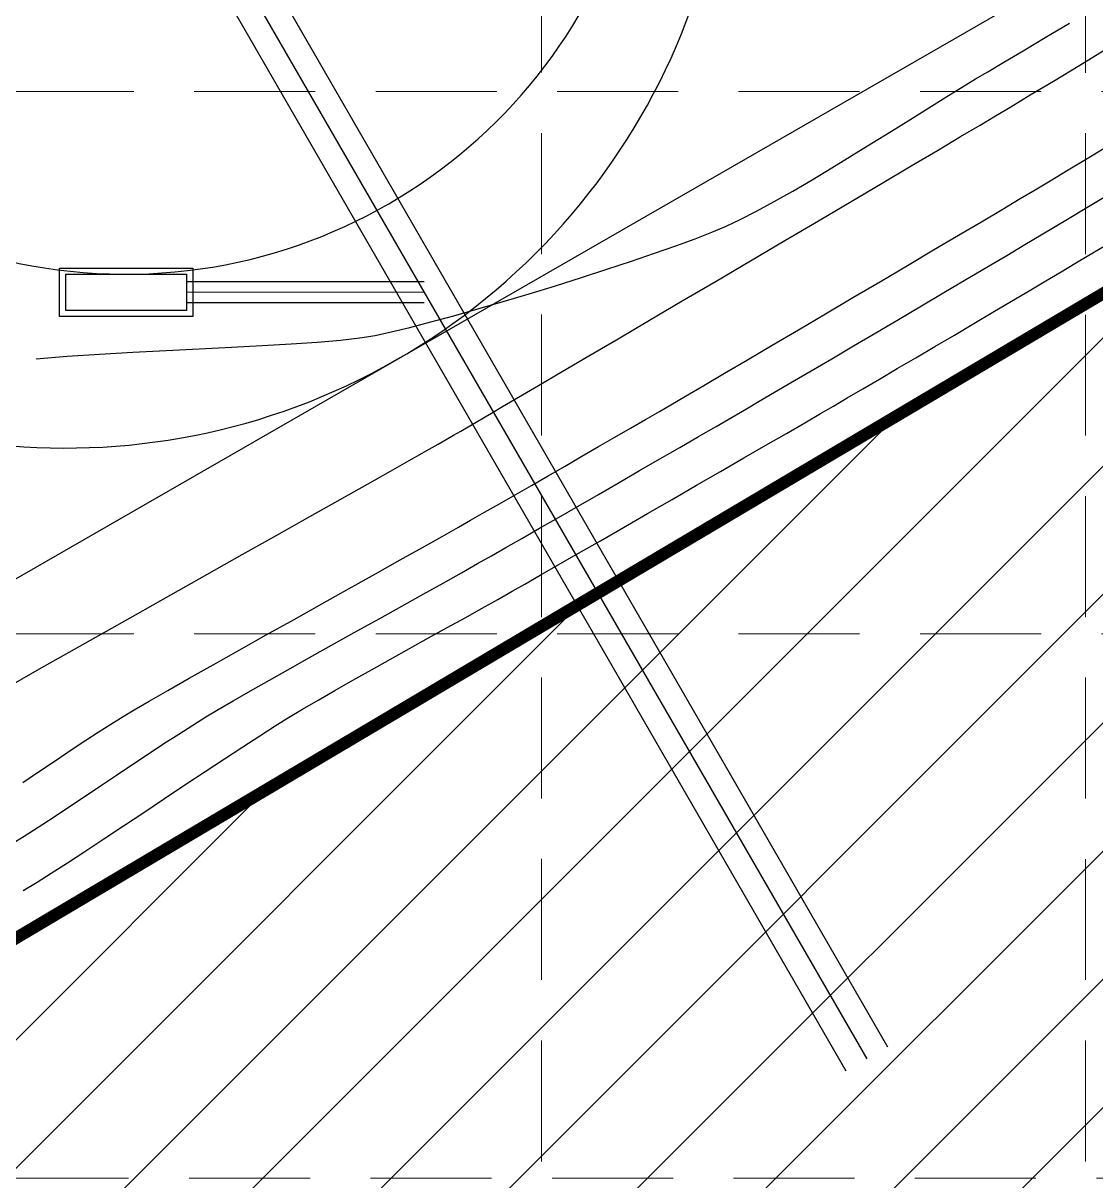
# Model space of a CAD drawing. Extents: x 2138193 to 2139991, y 332071 to 334944.
# Drawn here: x 2138600.5 to 2138689.2, y 332655.2 to 332750.9 of the extents above; entities that cross this region are included whole.
import ezdxf

# ---------------------------------------------------------------- set-up
doc = ezdxf.new("R2010")
doc.units = 0
doc.header["$LTSCALE"] = 100
doc.header["$MEASUREMENT"] = 0
for name, pattern in [('DASHED', [0.75, 0.5, -0.25]), ('DASHED2', [0.375, 0.25, -0.125]), ('HIDDEN', [0.375, 0.25, -0.125])]:
    doc.linetypes.add(name, pattern=pattern)
for name, color, linetype in [('C-ROAD-BACK-F', 7, 'DASHED2'), ('CONTOURS', 35, 'Continuous'), ('GRID', 254, 'DASHED'), ('STORM', 5, 'Continuous'), ('V-PROP-RWAY-N', 4, 'Continuous'), ('V-PROP-SUBD-N', 7, 'Continuous')]:
    doc.layers.add(name, color=color, linetype=linetype)

msp = doc.modelspace()

# ---------------------------------------------------------------- hatches: boundary and pattern name
at = {"layer": 'CONTOURS', "ltscale": 10}
h = msp.add_hatch(dxfattribs=at)
h.set_pattern_fill('ANSI31', color=5, scale=60, style=0)
h.set_pattern_definition([(45, (0, 0), (-5.303300858899106, 5.303300858899107), [])])
h.paths.add_polyline_path([(2138483.546160111, 332606.2740493599), (2138656.140052903, 332606.2740493599), (2138921.264482902, 332760.8706732228), (2139372.471049562, 332785.9219287917), (2139377.748317752, 332780.6479753673), (2139409.411939294, 332807.0177192923), (2139404.134671104, 332828.1135155923), (2139401.496037009, 332952.0512992817), (2139392.260811476, 332977.1025548506), (2139347.404019459, 332973.1470955816), (2139339.488117175, 332969.1916305132), (2139182.489332715, 332936.2294564062), (2139043.960999322, 332917.7706368185), (2138914.667891463, 332903.2672764998), (2138844.744069344, 332879.534509287), (2138820.996350087, 332862.3941780554), (2138795.929319984, 332796.4698240421), (2138748.301847437, 332763.2789477164)])

# ---------------------------------------------------------------- linework, layer by layer
at = {"layer": 'C-ROAD-BACK-F', "linetype": 'Continuous'}
msp.add_arc((2138608.994248999, 332773.6728388785), 43.5, 180.6144057672341, 83.48633737535272, dxfattribs=at)
at = {"layer": 'CONTOURS', "color": 5, "ltscale": 10, "const_width": 1}
msp.add_lwpolyline([(2138656.140052903, 332606.2740493598), (2138921.264482902, 332760.8706732228), (2139372.471049562, 332785.9219287917), (2139377.748317752, 332780.6479753673), (2139409.411939294, 332807.0177192923), (2139404.134671104, 332828.1135155923), (2139401.496037009, 332952.0512992817), (2139392.260811476, 332977.1025548506), (2139347.404019459, 332973.1470955816), (2139339.488117175, 332969.1916305132), (2139182.489332715, 332936.2294564062), (2139043.960999322, 332917.7706368185), (2138914.667891463, 332903.2672764998), (2138844.744069344, 332879.534509287), (2138820.996350087, 332862.3941780554), (2138795.929319984, 332796.4698240421), (2138748.301847437, 332763.2789477164), (2138483.546160112, 332606.27404936)], dxfattribs=at)
at = {"layer": 'CONTOURS', "extrusion": (0.510577540795547, -0.8598317130899346, 0), "elevation": 805855.7591790307}
msp.add_lwpolyline([(2008803.724300333, 549), (2008806.069826877, 549)], dxfattribs=at)
at = {"layer": 'CONTOURS', "extrusion": (0.5103785814734766, -0.8599498261951809, 0), "elevation": 805390.9457578569}
msp.add_lwpolyline([(2008988.004889415, 549), (2008990.127366525, 549)], dxfattribs=at)
at = {"layer": 'CONTOURS'}
for points, elevation in [([(2138681.580451971, 332747.6983952483), (2138683.174060332, 332748.644309048)], 549), ([(2138680.258540248, 332746.9128812454), (2138681.580451971, 332747.6983952483)], 549), ([(2138685.679966963, 332746.1429292159), (2138687.850792222, 332747.4555685869)], 548), ([(2138678.090793459, 332745.6094927732), (2138679.248406341, 332746.3108137785)], 549), ([(2138679.248406341, 332746.3108137785), (2138680.258540248, 332746.9128812454)], 549), ([(2138676.795076859, 332744.8100915582), (2138678.090793459, 332745.6094927732)], 549), ([(2138675.38352755, 332743.9306138749), (2138676.795076859, 332744.8100915582)], 549), ([(2138682.157497905, 332744.0187398952), (2138683.768098447, 332744.9887132316)], 548), ([(2138673.878416542, 332742.9890634649), (2138675.38352755, 332743.9306138749)], 549), ([(2138680.890476573, 332743.2588284675), (2138682.157497905, 332744.0187398952)], 548), ([(2138672.302014843, 332742.0034440696), (2138673.878416542, 332742.9890634649)], 549), ([(2138679.622168944, 332742.5029000667), (2138680.890476573, 332743.2588284675)], 548), ([(2138670.676593464, 332740.9917594308), (2138672.302014843, 332742.0034440696)], 549), ([(2138676.091120965, 332740.4086916473), (2138678.008089836, 332741.5444572968)], 548), ([(2138673.914144047, 332739.120794608), (2138676.091120965, 332740.4086916473)], 548), ([(2138671.520040796, 332737.7059576684), (2138673.914144047, 332739.120794608)], 548), ([(2138668.951692929, 332736.1893723183), (2138671.520040796, 332737.7059576684)], 548), ([(2138666.251982161, 332734.5962300473), (2138668.951692929, 332736.1893723183)], 548), ([(2138679.73059921, 332734.5137854831), (2138681.446972521, 332735.5314520678)], 546), ([(2138685.816687269, 332734.1028725345), (2138686.969419577, 332734.794466554)], 545), ([(2138657.446876433, 332733.6436278118), (2138658.581035053, 332734.1203825364)], 549), ([(2138684.662416486, 332733.4143419042), (2138685.816687269, 332734.1028725345)], 545), ([(2138656.068151856, 332733.1075886303), (2138657.446876433, 332733.6436278118)], 549), ([(2138673.616604337, 332730.8986926), (2138675.778304345, 332732.1755922781)], 546), ([(2138688.596416282, 332731.7335494795), (2138689.86926118, 332732.5016668857)], 544), ([(2138648.769340038, 332730.5752013433), (2138650.795455414, 332731.2460713484)], 549), ([(2138650.795455414, 332731.2460713484), (2138652.709354044, 332731.8985796982)], 549), ([(2138686.322446738, 332730.372915676), (2138687.4587575, 332731.0508872236)], 544), ([(2138671.380683641, 332729.5790088333), (2138673.616604337, 332730.8986926)], 546), ([(2138685.053385755, 332729.6180200974), (2138686.322446738, 332730.372915676)], 544), ([(2138642.348566458, 332728.5547283996), (2138644.512808258, 332729.2192991685)], 549), ([(2138644.512808258, 332729.2192991685), (2138646.664095218, 332729.8962003832)], 549), ([(2138669.10765303, 332728.2383544489), (2138671.380683641, 332729.5790088333)], 546), ([(2138640.204457123, 332727.9127187768), (2138642.348566458, 332728.5547283996)], 549), ([(2138666.834623277, 332726.8985429183), (2138669.10765303, 332728.2383544489)], 546), ([(2138652.283844854, 332726.3638670166), (2138654.997144392, 332727.9619215473)], 548), ([(2138630.943952993, 332725.399162369), (2138632.491090471, 332725.7749057552)], 549), ([(2138669.141593066, 332724.2410124427), (2138670.990484985, 332725.3297190818)], 545), ([(2138677.488402728, 332725.1431425698), (2138679.090539727, 332726.0883179473)], 544), ([(2138609.580334544, 332723.7223711528), (2138612.340371411, 332723.8686455538)], 549), ([(2138612.340371411, 332723.8686455538), (2138615.074184084, 332724.0058213135)], 549), ([(2138674.304733178, 332723.2681841725), (2138675.885785542, 332724.1987793035)], 544), ([(2138665.654743702, 332722.1903868273), (2138667.353794412, 332723.1891479483)], 545), ([(2138671.295502935, 332721.5001224109), (2138672.76729064, 332722.3643132003)], 544), ([(2138654.040743914, 332719.3757936846), (2138655.274666031, 332720.0989280467)], 546), ([(2138651.957242279, 332718.1600752743), (2138653.103708833, 332718.8280099457)], 546), ([(2138659.1203405, 332718.3649649091), (2138660.299113855, 332719.051600661)], 545), ([(2138666.426786139, 332718.6535344508), (2138667.494518877, 332719.2751913762)], 544), ([(2138636.69213783, 332717.2062493496), (2138637.307094222, 332717.5624842462)], 548), ([(2138637.307094222, 332717.5624842462), (2138637.969907641, 332717.9477906067)], 548), ([(2138650.72809339, 332717.4456283301), (2138651.957242279, 332718.1600752743)], 546), ([(2138649.432697786, 332716.6941463192), (2138650.72809339, 332717.4456283301)], 546), ([(2138654.784607254, 332715.8499200986), (2138656.338186274, 332716.7497616766)], 545), ([(2138653.155894861, 332714.9077358147), (2138654.784607254, 332715.8499200986)], 545), ([(2138645.313386866, 332714.3122619467), (2138646.708908904, 332715.1179859214)], 546), ([(2138628.966868908, 332712.8204639147), (2138630.884872243, 332713.9023277729)], 548), ([(2138643.917360588, 332713.5074117295), (2138645.313386866, 332714.3122619467)], 546), ([(2138642.537265689, 332712.7129124758), (2138643.917360588, 332713.5074117295)], 546), ([(2138654.149931894, 332711.5524812793), (2138656.175146902, 332712.7212434817)], 544), ([(2138624.21019593, 332710.1383529214), (2138626.721613436, 332711.5543520176)], 548), ([(2138638.656925461, 332710.4862925571), (2138639.890612507, 332711.1928756835)], 546), ([(2138621.493706492, 332708.6068274655), (2138624.21019593, 332710.1383529214)], 548), ([(2138637.504912272, 332709.8279692184), (2138638.656925461, 332710.4862925571)], 546), ([(2138636.495120427, 332709.2552390932), (2138637.504912272, 332709.8279692184)], 546), ([(2138618.633235226, 332706.9941364896), (2138621.493706492, 332708.6068274655)], 548), ([(2138633.53665122, 332707.5919183628), (2138635.156341654, 332708.5011259659)], 546), ([(2138640.409505323, 332707.5694782939), (2138641.742851393, 332708.333337976)], 545), ([(2138631.684124391, 332706.5539048102), (2138633.53665122, 332707.5919183628)], 546), ([(2138639.225134206, 332706.8925424683), (2138640.409505323, 332707.5694782939)], 545), ([(2138644.751526269, 332706.1392549183), (2138646.418375758, 332707.0976991912)], 544), ([(2138636.741204451, 332705.4898883943), (2138638.084653472, 332706.2456326337)], 545), ([(2138627.472862619, 332704.1966139615), (2138629.646836435, 332705.4133738343)], 546), ([(2138635.227343577, 332704.6424661551), (2138636.741204451, 332705.4898883943)], 545), ([(2138633.575627288, 332703.7205223214), (2138635.227343577, 332704.6424661551)], 545), ([(2138640.945356139, 332703.9571157182), (2138641.980273745, 332704.5489262681)], 544), ([(2138631.818612019, 332702.7412132978), (2138633.575627288, 332703.7205223214)], 545), ([(2138639.766697545, 332703.2892927519), (2138640.945356139, 332703.9571157182)], 544), ([(2138629.988854207, 332701.7216954896), (2138631.818612019, 332702.7412132978)], 545), ([(2138637.057309864, 332701.7755678223), (2138638.463018093, 332702.5584311089)], 544), ([(2138606.973333927, 332700.418934178), (2138609.798831481, 332702.0126788379)], 548), ([(2138604.309305056, 332698.9158281961), (2138606.973333927, 332700.418934178)], 548), ([(2138618.371614096, 332699.0930560256), (2138620.611578682, 332700.3518462237)], 546), ([(2138634.03177538, 332700.0979844495), (2138635.572564933, 332700.9517399248)], 544), ([(2138632.457933281, 332699.2253384292), (2138634.03177538, 332700.0979844495)], 544), ([(2138616.235339985, 332697.8894795619), (2138618.371614096, 332699.0930560256)], 546), ([(2138622.593526241, 332697.5846645111), (2138624.388689868, 332698.5934534075)], 545), ([(2138599.710013777, 332696.3189756247), (2138601.867834972, 332697.5377217318)], 548), ([(2138620.888402251, 332696.6214488551), (2138622.593526241, 332697.5846645111)], 545), ([(2138629.30305976, 332697.4675228857), (2138630.874030715, 332698.344838897)], 544), ([(2138626.29188099, 332695.7665895578), (2138627.768012492, 332696.6044274283)], 544), ([(2138622.446901858, 332693.5149917967), (2138623.608333595, 332694.2108347091)], 544), ([(2138613.379122609, 332692.1596821715), (2138614.538644143, 332692.8981124186)], 545), ([(2138614.538644143, 332692.8981124186), (2138615.61943138, 332693.5674467376)], 545), ([(2138612.155224649, 332691.3646444061), (2138613.379122609, 332692.1596821715)], 545), ([(2138604.651812311, 332690.9517680597), (2138605.689199442, 332691.6417719465)], 546), ([(2138600.502105608, 332688.1635190961), (2138601.538392882, 332688.8554486146)], 546), ([(2138612.193019417, 332686.8162503366), (2138613.886926228, 332687.9455096786)], 544), ([(2138605.57261393, 332686.9774371472), (2138606.90302596, 332687.8681863572)], 545), ([(2138602.991460138, 332685.2633959584), (2138604.263972699, 332686.1050108777)], 545), ([(2138610.493469056, 332685.6830167569), (2138612.193019417, 332686.8162503366)], 544), ([(2138601.769434117, 332684.4650807994), (2138602.991460138, 332685.2633959584)], 545), ([(2138600.612252508, 332683.7225538101), (2138601.769434117, 332684.4650807994)], 545), ([(2138607.183505595, 332683.4848136657), (2138608.814792123, 332684.5658556347)], 544), ([(2138604.16917166, 332681.5112739681), (2138605.626126448, 332682.459937545)], 544), ([(2138602.839158208, 332680.6588696302), (2138604.16917166, 332681.5112739681)], 544)]:
    msp.add_lwpolyline(points, dxfattribs=dict(at, elevation=elevation))
at = {"layer": 'CONTOURS', "extrusion": (0.5178539210405112, -0.8554690622477052, 0), "elevation": 822872.7356338869}
msp.add_lwpolyline([(2001895.864740228, 548), (2001898.655572619, 548)], dxfattribs=at)
at = {"layer": 'CONTOURS', "extrusion": (-0.5168298110464402, 0.8560881650938184, 0), "elevation": -820476.4809227353}
msp.add_lwpolyline([(-2002874.392390641, 548), (-2002876.625651881, 548)], dxfattribs=at)
at = {"layer": 'CONTOURS', "extrusion": (-0.5105715621671536, 0.8598352632372045, 0), "elevation": -805845.2580945701}
msp.add_lwpolyline([(-2008799.138217018, 548), (-2008801.015412774, 548)], dxfattribs=at)
at = {"layer": 'CONTOURS', "extrusion": (0.5252274644810169, -0.8509618737375031, 0), "elevation": 840138.6790102054}
msp.add_lwpolyline([(1994689.97215973, 549), (1994691.913692133, 549)], dxfattribs=at)
at = {"layer": 'CONTOURS', "extrusion": (0.5181367455232289, -0.8552977919640602, 0), "elevation": 823541.5158107977}
msp.add_lwpolyline([(2001620.379707123, 546), (2001622.599006715, 546)], dxfattribs=at)
at = {"layer": 'CONTOURS', "extrusion": (0.5204769872423793, -0.8538756968968587, 0), "elevation": 829009.4350522072}
msp.add_lwpolyline([(1999339.061678946, 549), (1999341.001829857, 549)], dxfattribs=at)
at = {"layer": 'CONTOURS', "extrusion": (0.5173935904069862, -0.8557475519133945, 0), "elevation": 821802.4853780544}
msp.add_lwpolyline([(2002332.997115439, 546), (2002334.998882376, 546)], dxfattribs=at)
at = {"layer": 'CONTOURS', "extrusion": (0.5139357665001006, -0.8578286704884339, 0), "elevation": 813704.6313747764}
msp.add_lwpolyline([(2005614.727835394, 549), (2005616.638303558, 549)], dxfattribs=at)
at = {"layer": 'CONTOURS', "extrusion": (0.5162684267049287, -0.8564268279237975, 0), "elevation": 819170.0910291444}
msp.add_lwpolyline([(2003409.628915526, 546), (2003411.370206865, 546)], dxfattribs=at)
at = {"layer": 'CONTOURS', "extrusion": (-0.5051917126509591, 0.8630071456649655, 0), "elevation": -793280.9477042354}
msp.add_lwpolyline([(-2013778.423825397, 549), (-2013780.276405664, 549)], dxfattribs=at)
at = {"layer": 'CONTOURS', "extrusion": (0.5144517163395942, -0.8575193476273557, 0), "elevation": 814921.1963749806}
msp.add_lwpolyline([(2005140.258605123, 546), (2005141.696481052, 546)], dxfattribs=at)
at = {"layer": 'CONTOURS', "extrusion": (0.4935682329001514, -0.8697070768205937, 0), "elevation": 766192.9132031779}
msp.add_lwpolyline([(2024237.997329226, 549), (2024239.763963858, 549)], dxfattribs=at)
at = {"layer": 'CONTOURS', "extrusion": (0.5121477762406191, -0.8588973485183131, 0), "elevation": 809535.2840501885}
msp.add_lwpolyline([(2007319.324179602, 546), (2007320.760829726, 546)], dxfattribs=at)
at = {"layer": 'CONTOURS', "extrusion": (-0.4779567566271612, 0.8783833666426321, 0), "elevation": -729918.3173992767}
msp.add_lwpolyline([(-2037597.498097524, 549), (-2037599.150961548, 549)], dxfattribs=at)
at = {"layer": 'CONTOURS', "extrusion": (0.5108529950793683, -0.8596680856112078, 0), "elevation": 806509.7053683624}
msp.add_lwpolyline([(2008535.128062689, 546), (2008536.865604838, 546)], dxfattribs=at)
at = {"layer": 'CONTOURS', "extrusion": (0.5177104544844207, -0.8555558925736731, 0), "elevation": 822547.3912007608}
msp.add_lwpolyline([(2002028.083202246, 545), (2002029.832259592, 545)], dxfattribs=at)
at = {"layer": 'CONTOURS', "extrusion": (0.4564779246504638, -0.8897347381702063, 0), "elevation": 680205.3711318271}
msp.add_lwpolyline([(2054725.956262997, 549), (2054727.467916778, 549)], dxfattribs=at)
at = {"layer": 'CONTOURS', "extrusion": (0.5164325269711648, -0.8563278840994127, 0), "elevation": 819557.4335058574}
msp.add_lwpolyline([(2003252.357991645, 545), (2003253.920472123, 545)], dxfattribs=at)
at = {"layer": 'CONTOURS', "extrusion": (0.4257483739109364, -0.9048416005645372, 0), "elevation": 609458.739176977}
msp.add_lwpolyline([(2076808.26422239, 549), (2076809.607907832, 549)], dxfattribs=at)
at = {"layer": 'CONTOURS', "extrusion": (0.5080284243896803, -0.8613403044164013, 0), "elevation": 799905.5278832228}
msp.add_lwpolyline([(2011154.836151323, 548), (2011158.073190086, 548)], dxfattribs=at)
at = {"layer": 'CONTOURS', "extrusion": (-0.5094084231649004, 0.8605248737884627, 0), "elevation": -803135.1437389592}
msp.add_lwpolyline([(-2009882.659054524, 546), (-2009884.86924783, 546)], dxfattribs=at)
at = {"layer": 'CONTOURS', "extrusion": (-0.3453044735193637, 0.9384907141615816, 0), "elevation": -426220.5758861129}
msp.add_lwpolyline([(-2122001.396858015, 549), (-2122003.091284189, 549)], dxfattribs=at)
at = {"layer": 'CONTOURS', "extrusion": (0.5078657740677414, -0.861436216751173, 0), "elevation": 799525.7603880633}
msp.add_lwpolyline([(2011302.55162312, 548), (2011305.841235709, 548)], dxfattribs=at)
at = {"layer": 'CONTOURS', "extrusion": (0.5089535569448663, -0.8607939805047249, 0), "elevation": 802072.7906497528}
msp.add_lwpolyline([(2010304.460493332, 546), (2010306.842443711, 546)], dxfattribs=at)
at = {"layer": 'CONTOURS', "extrusion": (-0.5111000938484476, 0.8595212004762351, 0), "elevation": -807090.5079395913}
msp.add_lwpolyline([(-2008303.326361611, 545), (-2008304.887776991, 545)], dxfattribs=at)
at = {"layer": 'CONTOURS', "extrusion": (0.3326807811797879, -0.9430394996147331, 0), "elevation": 397709.3308777146}
msp.add_lwpolyline([(2127527.488821859, 549), (2127529.364241268, 549)], dxfattribs=at)
at = {"layer": 'CONTOURS', "extrusion": (-0.5102626665685325, 0.8600186109069796, 0), "elevation": -805134.0115100357}
msp.add_lwpolyline([(-2009086.743660989, 545), (-2009088.490383401, 545)], dxfattribs=at)
at = {"layer": 'CONTOURS', "extrusion": (0.5077260689668804, -0.8615185656104217, 0), "elevation": 799199.5785476116}
msp.add_lwpolyline([(2011428.891176386, 548), (2011432.183629143, 548)], dxfattribs=at)
at = {"layer": 'CONTOURS', "extrusion": (-0.5096312364771257, 0.8603929351213875, 0), "elevation": -803659.0339125472}
msp.add_lwpolyline([(-2009675.307279229, 545), (-2009677.20722889, 545)], dxfattribs=at)
at = {"layer": 'CONTOURS', "extrusion": (0.514532879021402, -0.8574706504632957, 0), "elevation": 815117.904847859}
msp.add_lwpolyline([(2005062.791951306, 544), (2005064.118712498, 544)], dxfattribs=at)
at = {"layer": 'CONTOURS', "extrusion": (0.3069576270564389, -0.9517231820187425, 0), "elevation": 339807.1495582426}
msp.add_lwpolyline([(2137533.587754874, 549), (2137535.799789697, 549)], dxfattribs=at)
at = {"layer": 'CONTOURS', "extrusion": (0.509129015724315, -0.8606902145067006, 0), "elevation": 802486.0303459648}
msp.add_lwpolyline([(2010141.967421801, 545), (2010143.988518406, 545)], dxfattribs=at)
at = {"layer": 'CONTOURS', "extrusion": (0.507602832011177, -0.8615911820197749, 0), "elevation": 798911.8552423321}
msp.add_lwpolyline([(2011539.942682819, 548), (2011543.188242052, 548)], dxfattribs=at)
at = {"layer": 'CONTOURS', "extrusion": (0.5087109163650376, -0.860937398171925, 0), "elevation": 801509.6049052409}
msp.add_lwpolyline([(2010529.389549371, 545), (2010531.499712317, 545)], dxfattribs=at)
at = {"layer": 'CONTOURS', "extrusion": (0.5103670489139013, -0.8599566706427223, 0), "elevation": 805381.3247159692}
msp.add_lwpolyline([(2008989.106837995, 544), (2008990.711298133, 544)], dxfattribs=at)
at = {"layer": 'CONTOURS', "extrusion": (0.508348041019182, -0.8611517109034622, 0), "elevation": 800662.2238977227}
msp.add_lwpolyline([(2010864.829005211, 545), (2010866.996153718, 545)], dxfattribs=at)
at = {"layer": 'CONTOURS', "extrusion": (-0.509670974556843, 0.8603693960702449, 0), "elevation": -803755.3162170225}
msp.add_lwpolyline([(-2009638.485247106, 544), (-2009640.191986577, 544)], dxfattribs=at)
at = {"layer": 'CONTOURS', "extrusion": (0.2718159779926624, -0.9623492474709442, 0), "elevation": 261116.1402745228}
msp.add_lwpolyline([(2148555.29360103, 549), (2148557.376610401, 549)], dxfattribs=at)
at = {"layer": 'CONTOURS', "extrusion": (0.2797355002817529, -0.9600771062170568, 0), "elevation": 278809.1359157989}
msp.add_lwpolyline([(2146333.130021693, 549), (2146335.307856739, 549)], dxfattribs=at)
at = {"layer": 'CONTOURS', "extrusion": (0.508020176215358, -0.8613451692313115, 0), "elevation": 799896.6588008287}
msp.add_lwpolyline([(2011167.291741334, 545), (2011169.48379451, 545)], dxfattribs=at)
at = {"layer": 'CONTOURS', "extrusion": (-0.509087298273024, 0.8607148905050227, 0), "elevation": -802392.062487364}
msp.add_lwpolyline([(-2010181.399195891, 544), (-2010183.182645473, 544)], dxfattribs=at)
at = {"layer": 'CONTOURS', "extrusion": (0.2510866573661548, -0.9679646122109481, 0), "elevation": 214915.3078433227}
msp.add_lwpolyline([(2153663.572540772, 549), (2153665.362592219, 549)], dxfattribs=at)
at = {"layer": 'CONTOURS', "extrusion": (-0.2625455589352266, 0.964919597419075, 0), "elevation": -240434.863180892}
msp.add_lwpolyline([(-2150965.866800784, 549), (-2150967.820526393, 549)], dxfattribs=at)
at = {"layer": 'CONTOURS', "extrusion": (0.5073860068674211, -0.8617188868970747, 0), "elevation": 798405.6504651341}
msp.add_lwpolyline([(2011734.764065669, 548), (2011737.766636676, 548)], dxfattribs=at)
at = {"layer": 'CONTOURS', "extrusion": (0.5075666217931577, -0.8616125140928964, 0), "elevation": 798834.2408309068}
msp.add_lwpolyline([(2011580.581020948, 546), (2011583.176060002, 546)], dxfattribs=at)
at = {"layer": 'CONTOURS', "extrusion": (-0.5077116980900741, 0.8615270347600786, 0), "elevation": -799176.4135326624}
msp.add_lwpolyline([(-2011451.418909184, 545), (-2011453.603786071, 545)], dxfattribs=at)
at = {"layer": 'CONTOURS', "extrusion": (-0.5085775930141968, 0.8610161623824992, 0), "elevation": -801201.7244084264}
msp.add_lwpolyline([(-2010654.29623398, 544), (-2010656.130824175, 544)], dxfattribs=at)
at = {"layer": 'CONTOURS', "extrusion": (0.2145336976511316, -0.9767165876405157, 0), "elevation": 133829.987826168}
msp.add_lwpolyline([(2160215.7678348, 549), (2160217.127984934, 549)], dxfattribs=at)
at = {"layer": 'CONTOURS', "extrusion": (-0.5073457788724836, 0.8617425721526546, 0), "elevation": -798318.6582510392}
msp.add_lwpolyline([(-2011782.742983153, 546), (-2011785.251499953, 546)], dxfattribs=at)
at = {"layer": 'CONTOURS', "extrusion": (0.05226803861620349, -0.9986330918506632, 0), "elevation": -220487.9808766065}
msp.add_lwpolyline([(2153085.279921015, 549), (2153087.826869473, 549)], dxfattribs=at)
at = {"layer": 'CONTOURS', "extrusion": (0.05797329341778375, -0.9983181342890131, 0), "elevation": -208181.8132341944}
msp.add_lwpolyline([(2154312.52898995, 549), (2154314.912343982, 549)], dxfattribs=at)
at = {"layer": 'CONTOURS', "extrusion": (0.06803714679344665, -0.9976827885937529, 0), "elevation": -186447.6333504353}
msp.add_lwpolyline([(2156304.637319866, 549), (2156306.811616499, 549)], dxfattribs=at)
at = {"layer": 'CONTOURS', "extrusion": (0.08458482410740178, -0.9964162822489002, 0), "elevation": -150636.9620395078}
msp.add_lwpolyline([(2159104.048320321, 549), (2159105.96840672, 549)], dxfattribs=at)
at = {"layer": 'CONTOURS', "extrusion": (0.1120043324516691, -0.9937077183518582, 0), "elevation": -91095.66210218106}
msp.add_lwpolyline([(2162436.509469857, 549), (2162438.13085871, 549)], dxfattribs=at)
at = {"layer": 'CONTOURS', "extrusion": (0.1605786257387234, -0.9870230518867648, 0), "elevation": 15010.8537065016}
msp.add_lwpolyline([(2164303.990597566, 549), (2164305.270407723, 549)], dxfattribs=at)
at = {"layer": 'CONTOURS', "extrusion": (-0.5072834642073405, 0.8617792565047038, 0), "elevation": -798166.2611682136}
msp.add_lwpolyline([(-2011826.948542216, 548), (-2011829.755018491, 548)], dxfattribs=at)
at = {"layer": 'CONTOURS', "extrusion": (-0.5071158502289472, 0.861877899964126, 0), "elevation": -797781.8916453954}
msp.add_lwpolyline([(-2011993.281693445, 546), (-2011995.660641258, 546)], dxfattribs=at)
at = {"layer": 'CONTOURS', "extrusion": (0.5076778843504908, -0.8615469608450893, 0), "elevation": 799100.92674909}
msp.add_lwpolyline([(2011486.426939702, 544), (2011488.287102013, 544)], dxfattribs=at)
at = {"layer": 'CONTOURS', "extrusion": (0.07851924548146949, -0.9969125980190142, 0), "elevation": -163774.5473771186}
msp.add_lwpolyline([(2158124.0529016, 549), (2158126.623753767, 549)], dxfattribs=at)
at = {"layer": 'CONTOURS', "extrusion": (0.06663464475697348, -0.9977774421774187, 0), "elevation": -189478.7578659786}
msp.add_lwpolyline([(2156021.898506826, 549), (2156024.579052481, 549)], dxfattribs=at)
at = {"layer": 'CONTOURS', "extrusion": (0.0583206237276118, -0.9982979038583735, 0), "elevation": -207432.3499721205}
msp.add_lwpolyline([(2154371.371269565, 549), (2154374.116237069, 549)], dxfattribs=at)
at = {"layer": 'CONTOURS', "extrusion": (0.04982950025738908, -0.9987577388456617, 0), "elevation": -225744.5553242539}
msp.add_lwpolyline([(2152537.826687055, 549), (2152540.49162032, 549)], dxfattribs=at)
at = {"layer": 'CONTOURS', "extrusion": (0.507177917514098, -0.8618413775086823, 0), "elevation": 797919.8649073241}
msp.add_lwpolyline([(2011922.124954092, 548), (2011924.685601876, 548)], dxfattribs=at)
at = {"layer": 'CONTOURS', "extrusion": (0.5070982854708133, -0.8618882345597728, 0), "elevation": 797744.3462097248}
msp.add_lwpolyline([(2012015.588625793, 545), (2012017.6629071, 545)], dxfattribs=at)
at = {"layer": 'CONTOURS', "extrusion": (0.5068617753581652, -0.8620273433486718, 0), "elevation": 797188.7885174872}
msp.add_lwpolyline([(2012226.147428698, 546), (2012228.353760796, 546)], dxfattribs=at)
at = {"layer": 'CONTOURS', "extrusion": (-0.5068089149057048, 0.8620584224819696, 0), "elevation": -797072.3080246414}
msp.add_lwpolyline([(-2012287.532398151, 544), (-2012289.315853307, 544)], dxfattribs=at)
at = {"layer": 'CONTOURS', "extrusion": (-0.5070614370840475, 0.8619099135189596, 0), "elevation": -797647.951163224}
msp.add_lwpolyline([(-2012027.678453734, 548), (-2012029.943539266, 548)], dxfattribs=at)
at = {"layer": 'CONTOURS', "extrusion": (0.5065607812469415, -0.8622042535864042, 0), "elevation": 796486.2029823782}
msp.add_lwpolyline([(2012502.35998211, 546), (2012504.350651803, 546)], dxfattribs=at)
at = {"layer": 'CONTOURS', "extrusion": (0.5063832800502611, -0.862308514213758, 0), "elevation": 796075.3515415427}
msp.add_lwpolyline([(2012672.721893844, 545), (2012674.557255624, 545)], dxfattribs=at)
at = {"layer": 'CONTOURS', "extrusion": (0.5058088967791413, -0.8626455586966574, 0), "elevation": 794738.2441880692}
msp.add_lwpolyline([(2013207.185020471, 544), (2013208.78948925, 544)], dxfattribs=at)
at = {"layer": 'CONTOURS', "extrusion": (-0.5069199198192881, 0.8619931524614374, 0), "elevation": -797317.6008971237}
msp.add_lwpolyline([(-2012156.691294227, 548), (-2012158.611083745, 548)], dxfattribs=at)
at = {"layer": 'CONTOURS', "extrusion": (-0.5061728726209874, 0.8624320396544979, 0), "elevation": -795580.8103711705}
msp.add_lwpolyline([(-2012858.718901224, 546), (-2012860.450861907, 546)], dxfattribs=at)
at = {"layer": 'CONTOURS', "extrusion": (-0.5059242449217376, 0.862577914394039, 0), "elevation": -795003.9944366455}
msp.add_lwpolyline([(-2013094.479852936, 545), (-2013096.147633626, 545)], dxfattribs=at)
at = {"layer": 'CONTOURS', "extrusion": (0.5051819567666112, -0.8630128565423912, 0), "elevation": 793275.2188548667}
msp.add_lwpolyline([(2013782.641337879, 544), (2013784.117959011, 544)], dxfattribs=at)
at = {"layer": 'CONTOURS', "extrusion": (0.506722502919613, -0.8621092187390661, 0), "elevation": 796856.7793583417}
msp.add_lwpolyline([(2012337.706138229, 548), (2012339.230897993, 548)], dxfattribs=at)
at = {"layer": 'CONTOURS', "extrusion": (0.5044863817848937, -0.8634196491820108, 0), "elevation": 791648.8293577331}
msp.add_lwpolyline([(2014413.555673297, 545), (2014414.792050251, 545)], dxfattribs=at)
at = {"layer": 'CONTOURS', "extrusion": (0.5053293725780327, -0.8629265468218555, 0), "elevation": 793615.7660566189}
msp.add_lwpolyline([(2013640.692705799, 545), (2013642.160824744, 545)], dxfattribs=at)
at = {"layer": 'CONTOURS', "extrusion": (0.504392371293649, -0.8634745715889784, 0), "elevation": 791432.9353637542}
msp.add_lwpolyline([(2014506.062789843, 544), (2014507.385994032, 544)], dxfattribs=at)
at = {"layer": 'CONTOURS', "extrusion": (0.5054772502360643, -0.8628399327185706, 0), "elevation": 793950.5105161688}
msp.add_lwpolyline([(2013484.455391116, 548), (2013485.04089063, 548)], dxfattribs=at)
at = {"layer": 'CONTOURS', "extrusion": (0.5063805452704242, -0.8623101201839324, 0), "elevation": 796058.6112276271}
msp.add_lwpolyline([(2012652.506154395, 548), (2012653.586150722, 548)], dxfattribs=at)
at = {"layer": 'CONTOURS', "extrusion": (-0.50468190357749, 0.8633053782998236, 0), "elevation": -792101.5657890808}
msp.add_lwpolyline([(-2014227.898225577, 546), (-2014228.983629541, 546)], dxfattribs=at)
at = {"layer": 'CONTOURS', "extrusion": (0.5021402894135749, -0.8647861757380557, 0), "elevation": 786180.0865187149}
msp.add_lwpolyline([(2016559.088005827, 544), (2016560.601378842, 544)], dxfattribs=at)
at = {"layer": 'CONTOURS', "extrusion": (-0.503546858652721, 0.8639679167312734, 0), "elevation": -789446.7993306702}
msp.add_lwpolyline([(-2015253.668930844, 548), (-2015254.528906239, 548)], dxfattribs=at)
at = {"layer": 'CONTOURS', "extrusion": (-0.5017537051029103, 0.8650105313899376, 0), "elevation": -785275.2491131045}
msp.add_lwpolyline([(-2016902.117497685, 545), (-2016903.797875752, 545)], dxfattribs=at)
at = {"layer": 'CONTOURS', "extrusion": (0.5024355915245818, -0.8646146403857292, 0), "elevation": 786865.2907238585}
msp.add_lwpolyline([(2016283.998103773, 545), (2016285.534753097, 545)], dxfattribs=at)
at = {"layer": 'CONTOURS', "extrusion": (0.5014830218152634, -0.8651674859996948, 0), "elevation": 784647.5424859228}
msp.add_lwpolyline([(2017154.147150023, 544), (2017155.898270698, 544)], dxfattribs=at)
at = {"layer": 'CONTOURS', "extrusion": (-0.4982116614098555, 0.8670554425382679, 0), "elevation": -777009.4762475323}
msp.add_lwpolyline([(-2020078.772925193, 548), (-2020079.483611532, 548)], dxfattribs=at)
at = {"layer": 'CONTOURS', "extrusion": (-0.4997270551732937, 0.8661829312147798, 0), "elevation": -780540.6512729377}
msp.add_lwpolyline([(-2018717.696459095, 548), (-2018718.388483899, 548)], dxfattribs=at)
at = {"layer": 'CONTOURS', "extrusion": (-0.5011499673715712, 0.8653604510280518, 0), "elevation": -783864.2249047034}
msp.add_lwpolyline([(-2017442.043581164, 546), (-2017443.598085648, 546)], dxfattribs=at)
at = {"layer": 'CONTOURS', "extrusion": (0.5010113015946215, -0.8654407407064121, 0), "elevation": 783547.7751287459}
msp.add_lwpolyline([(2017579.648939073, 544), (2017581.597701696, 544)], dxfattribs=at)
at = {"layer": 'CONTOURS', "extrusion": (0.4931525715104797, -0.8699428378994802, 0), "elevation": 765229.2491649583}
msp.add_lwpolyline([(2024568.334850607, 548), (2024568.989728474, 548)], dxfattribs=at)
at = {"layer": 'CONTOURS', "extrusion": (-0.4960021582279613, 0.8683212879074221, 0), "elevation": -771862.9875274047}
msp.add_lwpolyline([(-2022049.189914282, 548), (-2022050.049890142, 548)], dxfattribs=at)
at = {"layer": 'CONTOURS', "extrusion": (0.4969294068624797, -0.8677909682609656, 0), "elevation": 774022.4796338046}
msp.add_lwpolyline([(2021224.400406099, 548), (2021225.167076384, 548)], dxfattribs=at)
at = {"layer": 'CONTOURS', "extrusion": (0.5005630526563489, -0.8657000810415564, 0), "elevation": 782496.0205607321}
msp.add_lwpolyline([(2017971.524345646, 546), (2017973.116793435, 546)], dxfattribs=at)
at = {"layer": 'CONTOURS', "extrusion": (0.5006460271546673, -0.8656520984172846, 0), "elevation": 782696.2544945538}
msp.add_lwpolyline([(2017908.032662689, 544), (2017910.138961227, 544)], dxfattribs=at)
at = {"layer": 'CONTOURS', "extrusion": (-0.4914806500059257, 0.8708884949692199, 0), "elevation": -761338.9877661876}
msp.add_lwpolyline([(-2026031.47760314, 548), (-2026033.234040509, 548)], dxfattribs=at)
at = {"layer": 'CONTOURS', "extrusion": (0.4918869326242493, -0.8706590868494438, 0), "elevation": 762284.2044119902}
msp.add_lwpolyline([(2025677.790625515, 548), (2025679.031327842, 548)], dxfattribs=at)
at = {"layer": 'CONTOURS', "extrusion": (-0.5003189750919333, 0.865841165089162, 0), "elevation": -781930.4916779348}
msp.add_lwpolyline([(-2018195.582766776, 545), (-2018197.521857809, 545)], dxfattribs=at)
at = {"layer": 'CONTOURS', "extrusion": (0.5003448487159348, -0.8658262137192593, 0), "elevation": 781994.2054167001}
msp.add_lwpolyline([(2018177.975802775, 544), (2018180.199531031, 544)], dxfattribs=at)
at = {"layer": 'CONTOURS', "extrusion": (0.4999300328210928, -0.8660657955857055, 0), "elevation": 781023.9420189494}
msp.add_lwpolyline([(2018544.614758506, 545), (2018546.582595557, 545)], dxfattribs=at)
at = {"layer": 'CONTOURS', "extrusion": (0.5000822243834103, -0.8659779263097532, 0), "elevation": 781382.0648594738}
msp.add_lwpolyline([(2018412.75736336, 544), (2018415.058415049, 544)], dxfattribs=at)
at = {"layer": 'CONTOURS', "extrusion": (0.4911909611268851, -0.8710519156211338, 0), "elevation": 760665.0781133329}
msp.add_lwpolyline([(2026279.810820116, 548), (2026282.388456915, 548)], dxfattribs=at)
at = {"layer": 'CONTOURS', "extrusion": (-0.4995508377574254, 0.8662845724678782, 0), "elevation": -780140.1866795494}
msp.add_lwpolyline([(-2018884.370940991, 545), (-2018886.338778135, 545)], dxfattribs=at)
at = {"layer": 'CONTOURS', "extrusion": (0.4977100023253396, -0.8673435038007205, 0), "elevation": 775847.5731473025}
msp.add_lwpolyline([(2020529.104671664, 546), (2020530.602262038, 546)], dxfattribs=at)
at = {"layer": 'CONTOURS', "extrusion": (0.498339398226895, -0.8669820322099278, 0), "elevation": 777313.8910604867}
msp.add_lwpolyline([(2019966.951759449, 546), (2019968.506264444, 546)], dxfattribs=at)
at = {"layer": 'CONTOURS', "extrusion": (0.4991645267836985, -0.866507227437144, 0), "elevation": 779239.9234883308}
msp.add_lwpolyline([(2019230.082184136, 545), (2019232.021275442, 545)], dxfattribs=at)
at = {"layer": 'CONTOURS', "extrusion": (-0.4987530604372418, 0.866744128739552, 0), "elevation": -778281.1228029126}
msp.add_lwpolyline([(-2019597.94931845, 545), (-2019599.830918019, 545)], dxfattribs=at)
at = {"layer": 'CONTOURS', "extrusion": (0.4996072080422316, -0.8662520635890263, 0), "elevation": 780274.9598985887}
msp.add_lwpolyline([(2018836.325120782, 544), (2018838.660500306, 544)], dxfattribs=at)
at = {"layer": 'CONTOURS', "extrusion": (-0.4982942373912327, 0.8670079889958857, 0), "elevation": -777212.0743383653}
msp.add_lwpolyline([(-2020007.802265024, 545), (-2020009.597627028, 545)], dxfattribs=at)
at = {"layer": 'CONTOURS', "extrusion": (0.4993691376329302, -0.8663893260998451, 0), "elevation": 779720.1414484654}
msp.add_lwpolyline([(2019048.380999883, 544), (2019050.673383784, 544)], dxfattribs=at)
at = {"layer": 'CONTOURS', "extrusion": (0.4907802846505326, -0.8712833707803348, 0), "elevation": 759716.5864446887}
msp.add_lwpolyline([(2026644.020774937, 546), (2026645.557334475, 546)], dxfattribs=at)
at = {"layer": 'CONTOURS', "extrusion": (0.4977571798917856, -0.8673164300681595, 0), "elevation": 775960.8787959424}
msp.add_lwpolyline([(2020487.083333424, 545), (2020488.763712173, 545)], dxfattribs=at)
at = {"layer": 'CONTOURS', "extrusion": (-0.4991133869334351, 0.8665366853075727, 0), "elevation": -779124.1524088266}
msp.add_lwpolyline([(-2019276.230887205, 544), (-2019278.440169134, 544)], dxfattribs=at)
at = {"layer": 'CONTOURS', "extrusion": (0.4988230827627629, -0.8667038318266822, 0), "elevation": 778447.6829019135}
msp.add_lwpolyline([(2019535.025860041, 544), (2019537.111933686, 544)], dxfattribs=at)
at = {"layer": 'CONTOURS', "extrusion": (-0.4911274340442814, 0.8710877358389797, 0), "elevation": -760517.2995199575}
msp.add_lwpolyline([(-2026322.616415519, 548), (-2026325.995366767, 548)], dxfattribs=at)
at = {"layer": 'CONTOURS', "extrusion": (-0.4884891560581521, 0.8725699653400836, 0), "elevation": -754388.6402880095}
msp.add_lwpolyline([(-2028626.983410306, 546), (-2028629.318223601, 546)], dxfattribs=at)
at = {"layer": 'CONTOURS', "extrusion": (-0.4933805075804031, 0.8698135862009192, 0), "elevation": -765769.9310719462}
msp.add_lwpolyline([(-2024367.238343701, 545), (-2024368.54952204, 545)], dxfattribs=at)
at = {"layer": 'CONTOURS', "extrusion": (0.4980228995041114, -0.8671638781507898, 0), "elevation": 776583.3141634904}
msp.add_lwpolyline([(2020249.033536403, 544), (2020250.752874905, 544)], dxfattribs=at)
at = {"layer": 'CONTOURS', "extrusion": (0.4911612893129765, -0.871068647053959, 0), "elevation": 760596.0538693818}
msp.add_lwpolyline([(2026289.652614984, 548), (2026293.056668873, 548)], dxfattribs=at)
at = {"layer": 'CONTOURS', "extrusion": (0.4973930793482025, -0.8675252875948416, 0), "elevation": 775116.1107003235}
msp.add_lwpolyline([(2020810.939102973, 544), (2020812.414915032, 544)], dxfattribs=at)
at = {"layer": 'CONTOURS', "extrusion": (0.4885014853377376, -0.8725630629489334, 0), "elevation": 754417.3042240394}
msp.add_lwpolyline([(2028611.23941923, 546), (2028613.832451763, 546)], dxfattribs=at)
at = {"layer": 'CONTOURS', "extrusion": (0.4912146482631424, -0.8710385578903596, 0), "elevation": 760720.178774121}
msp.add_lwpolyline([(2026239.697198841, 548), (2026243.056264993, 548)], dxfattribs=at)
at = {"layer": 'CONTOURS', "extrusion": (0.4890113854482732, -0.8722774013477368, 0), "elevation": 755609.634683412}
msp.add_lwpolyline([(2028181.339984322, 544), (2028182.83455411, 544)], dxfattribs=at)
at = {"layer": 'CONTOURS', "extrusion": (-0.4887778294752237, 0.8724082951310637, 0), "elevation": -755059.7924696414}
msp.add_lwpolyline([(-2028369.549610146, 546), (-2028372.189566401, 546)], dxfattribs=at)
at = {"layer": 'CONTOURS', "extrusion": (-0.4892368519895485, 0.8721509632256086, 0), "elevation": -756127.0832805343}
msp.add_lwpolyline([(-2027969.299155548, 546), (-2027971.931245508, 546)], dxfattribs=at)
at = {"layer": 'CONTOURS', "extrusion": (0.4869674312946958, -0.8734201284938685, 0), "elevation": 750854.7716487313}
msp.add_lwpolyline([(2029935.241522872, 545), (2029937.382467257, 545)], dxfattribs=at)
at = {"layer": 'CONTOURS', "extrusion": (0.4851791495742006, -0.8744147716149673, 0), "elevation": 746702.7616144395}
msp.add_lwpolyline([(2031474.100579715, 544), (2031475.798566733, 544)], dxfattribs=at)
at = {"layer": 'CONTOURS', "extrusion": (0.4875498500196034, -0.873095151599104, 0), "elevation": 752208.4687443866}
msp.add_lwpolyline([(2029431.857423124, 545), (2029434.007903044, 545)], dxfattribs=at)
at = {"layer": 'CONTOURS', "extrusion": (-0.4885042319407888, 0.8725615252668091, 0), "elevation": -754427.0722489553}
msp.add_lwpolyline([(-2028606.029430766, 545), (-2028608.152658497, 545)], dxfattribs=at)
at = {"layer": 'CONTOURS', "extrusion": (0.4915557478620763, -0.8708461096794053, 0), "elevation": 761513.6840979655}
msp.add_lwpolyline([(2025932.503723872, 548), (2025935.307284751, 548)], dxfattribs=at)
at = {"layer": 'CONTOURS', "extrusion": (0.4858763782201986, -0.8740275425223295, 0), "elevation": 748322.7066831538}
msp.add_lwpolyline([(2030872.554021625, 544), (2030874.366210017, 544)], dxfattribs=at)
at = {"layer": 'CONTOURS', "extrusion": (0.4921887500323759, -0.8704885032793755, 0), "elevation": 762993.1638136618}
msp.add_lwpolyline([(2025388.724387412, 546), (2025391.004151431, 546)], dxfattribs=at)
at = {"layer": 'CONTOURS', "extrusion": (-0.4901022195722525, 0.8716649668137132, 0), "elevation": -758146.241284505}
msp.add_lwpolyline([(-2027222.246705528, 544), (-2027224.007757453, 544)], dxfattribs=at)
at = {"layer": 'CONTOURS', "extrusion": (0.4941080513906733, -0.8694005023870827, 0), "elevation": 767459.7834299568}
msp.add_lwpolyline([(2023698.402775518, 546), (2023700.455531819, 546)], dxfattribs=at)
at = {"layer": 'CONTOURS', "extrusion": (-0.4945583518315815, 0.86914442794833, 0), "elevation": -768511.4070313026}
msp.add_lwpolyline([(-2023306.500624207, 545), (-2023308.321412405, 545)], dxfattribs=at)
at = {"layer": 'CONTOURS', "extrusion": (0.4970158249755969, -0.8677414763187402, 0), "elevation": 774230.3351947137}
msp.add_lwpolyline([(2021116.02188879, 546), (2021117.792866813, 546)], dxfattribs=at)
at = {"layer": 'CONTOURS', "extrusion": (0.4984068083795485, -0.8669432815132211, 0), "elevation": 777474.1025027768}
msp.add_lwpolyline([(2019877.804942719, 545), (2019879.451388846, 545)], dxfattribs=at)
at = {"layer": 'CONTOURS', "extrusion": (0.4984078717395209, -0.8669426701853366, 0), "elevation": 777480.022336079}
msp.add_lwpolyline([(2019882.968767074, 544), (2019884.57697452, 544)], dxfattribs=at)
at = {"layer": 'CONTOURS', "extrusion": (-0.5018201885279304, 0.8649719639305037, 0), "elevation": -785426.4021686572}
msp.add_lwpolyline([(-2016790.065097071, 546), (-2016791.499547657, 546)], dxfattribs=at)
at = {"layer": 'CONTOURS', "extrusion": (0.5040886687781566, -0.8636519055785531, 0), "elevation": 790720.4547230162}
msp.add_lwpolyline([(2014727.700125725, 545), (2014729.135503168, 545)], dxfattribs=at)
at = {"layer": 'CONTOURS', "extrusion": (0.5049226444288744, -0.8631645979434934, 0), "elevation": 792669.6230245507}
msp.add_lwpolyline([(2013969.027760569, 544), (2013970.521477689, 544)], dxfattribs=at)
at = {"layer": 'CONTOURS', "extrusion": (-0.5110833579383798, 0.8595311519883558, 0), "elevation": -807046.8323386532}
msp.add_lwpolyline([(-2008235.051030604, 546), (-2008236.094265312, 546)], dxfattribs=at)
at = {"layer": 'CONTOURS', "extrusion": (-0.5130822207334438, 0.8583394635965644, 0), "elevation": -811721.6330888213}
msp.add_lwpolyline([(-2006357.338031269, 545), (-2006358.525674533, 545)], dxfattribs=at)
at = {"layer": 'CONTOURS', "extrusion": (0.5384128453953634, -0.8426812018273984, 0), "elevation": 871099.7685019535}
msp.add_lwpolyline([(1981289.504031469, 546), (1981290.731598515, 546)], dxfattribs=at)
at = {"layer": 'CONTOURS', "extrusion": (0.5266264399878536, -0.8500968137251895, 0), "elevation": 843426.1484119773}
msp.add_lwpolyline([(1993228.562402535, 546), (1993229.776506132, 546)], dxfattribs=at)
at = {"layer": 'CONTOURS', "extrusion": (-0.5377367710457602, 0.8431127831229223, 0), "elevation": -869517.7575604903}
msp.add_lwpolyline([(-1981998.657725589, 544), (-1982000.161598424, 544)], dxfattribs=at)
at = {"layer": 'CONTOURS', "extrusion": (0.5271934313075792, -0.8497453065396364, 0), "elevation": 844762.9531731484}
msp.add_lwpolyline([(1992676.924199049, 544), (1992678.222457472, 544)], dxfattribs=at)
at = {"layer": 'CONTOURS', "extrusion": (0.5474145936201518, -0.8368615552716496, 0), "elevation": 892287.1195077075}
msp.add_lwpolyline([(1971837.143057654, 546), (1971838.381265072, 546)], dxfattribs=at)
at = {"layer": 'CONTOURS', "extrusion": (-0.5445226513618145, 0.8387461368935774, 0), "elevation": -885482.925799069}
msp.add_lwpolyline([(-1974915.992172311, 544), (-1974917.66867821, 544)], dxfattribs=at)
at = {"layer": 'CONTOURS', "extrusion": (-0.5577530686997788, 0.8300069363300404, 0), "elevation": -916677.5096622058}
msp.add_lwpolyline([(-1960614.843775894, 546), (-1960616.094349194, 546)], dxfattribs=at)
at = {"layer": 'CONTOURS', "extrusion": (0.5500985847948731, -0.8350997227916424, 0), "elevation": 898617.0536244762}
msp.add_lwpolyline([(1968965.941384966, 545), (1968967.466851304, 545)], dxfattribs=at)
at = {"layer": 'CONTOURS', "extrusion": (0.5490225875215689, -0.8358075127630292, 0), "elevation": 896084.2274032516}
msp.add_lwpolyline([(1970126.668437784, 544), (1970128.484495045, 544)], dxfattribs=at)
at = {"layer": 'CONTOURS', "extrusion": (0.559299589099051, -0.8289656022017033, 0), "elevation": 920331.3454928705}
msp.add_lwpolyline([(1958901.102947345, 546), (1958902.355110677, 546)], dxfattribs=at)
at = {"layer": 'CONTOURS', "extrusion": (0.5537032000739889, -0.8327140963306819, 0), "elevation": 907119.5984042366}
msp.add_lwpolyline([(1965061.663366948, 545), (1965063.236028209, 545)], dxfattribs=at)
at = {"layer": 'CONTOURS', "extrusion": (-0.551981365365967, 0.8338564458518761, 0), "elevation": -903061.0211185061}
msp.add_lwpolyline([(-1966936.516933859, 544), (-1966938.439409593, 544)], dxfattribs=at)
at = {"layer": 'CONTOURS', "extrusion": (0.558486769436987, -0.8295134286820424, 0), "elevation": 918410.7911225264}
msp.add_lwpolyline([(1959801.018804155, 546), (1959802.269458512, 546)], dxfattribs=at)
at = {"layer": 'CONTOURS', "extrusion": (0.5558570414478875, -0.8312779014702615, 0), "elevation": 912203.6313546416}
msp.add_lwpolyline([(1962705.163029616, 545), (1962706.764034542, 545)], dxfattribs=at)
at = {"layer": 'CONTOURS', "extrusion": (-0.5538005678737652, 0.8326493445759116, 0), "elevation": -907353.185265525}
msp.add_lwpolyline([(-1964958.224398082, 544), (-1964960.220131696, 544)], dxfattribs=at)
at = {"layer": 'CONTOURS', "extrusion": (0.556719171014161, -0.8307007671991795, 0), "elevation": 914239.394837508}
msp.add_lwpolyline([(1961756.109264303, 545), (1961757.719741879, 545)], dxfattribs=at)
at = {"layer": 'CONTOURS', "extrusion": (0.5546996601245514, -0.832050651738046, 0), "elevation": 909471.3678680795}
msp.add_lwpolyline([(1963967.941025943, 545), (1963969.513816287, 545)], dxfattribs=at)
at = {"layer": 'CONTOURS', "extrusion": (0.5540281705303612, -0.8324979196723443, 0), "elevation": 907890.3201574709}
msp.add_lwpolyline([(1964704.010692065, 544), (1964706.027125852, 544)], dxfattribs=at)
at = {"layer": 'CONTOURS', "extrusion": (0.5302892297671815, -0.8478168037924995, 0), "elevation": 852022.0211216435}
msp.add_lwpolyline([(1989558.859181024, 545), (1989560.130657742, 545)], dxfattribs=at)
at = {"layer": 'CONTOURS', "extrusion": (0.5497230287102919, -0.8353469888050017, 0), "elevation": 897735.4708740322}
msp.add_lwpolyline([(1969360.979501822, 544), (1969362.843851807, 544)], dxfattribs=at)
at = {"layer": 'CONTOURS', "extrusion": (-0.5303882366015393, 0.8477548693311704, 0), "elevation": -852258.1401631362}
msp.add_lwpolyline([(-1989459.490622855, 544), (-1989460.878471137, 544)], dxfattribs=at)
at = {"layer": 'CONTOURS', "extrusion": (0.5185434207334435, -0.855051297182841, 0), "elevation": 824499.4222001997}
msp.add_lwpolyline([(2001121.770967367, 544), (2001123.110929264, 544)], dxfattribs=at)
at = {"layer": 'GRID', "color": 252, "linetype": 'HIDDEN', "lineweight": 0, "ltscale": 0.4}
for p, q in [((2138643.367878654, 332296.8332204215), (2138643.377939842, 334895.7492644076)), ((2138688.330137118, 332296.8261514142), (2138688.282180592, 334895.7386913974)), ((2138239.658925912, 332745.27101566), (2139943.532361615, 332745.27101566)), ((2138239.658925912, 332700.4322409612), (2139943.532361615, 332700.4322409612)), ((2138239.233226605, 332655.4435516577), (2139943.106662308, 332655.4435516577))]:
    msp.add_line(p, q, dxfattribs=at)
at = {"layer": 'STORM'}
for p, q in [((2138599.907905871, 332791.168683329), (2138671.974535532, 332666.3026646017)), ((2138598.17570611, 332790.1689413666), (2138670.242335772, 332665.3029226393)), ((2138596.44350635, 332789.1691994042), (2138668.510136012, 332664.3031806769)), ((2138633.670092728, 332729.5449301135), (2138614.032486506, 332729.5478555603)), ((2138633.669962378, 332728.6699301232), (2138614.032356156, 332728.67285557)), ((2138633.669832028, 332727.7949301329), (2138614.032225805, 332727.7978555797))]:
    msp.add_line(p, q, dxfattribs=at)
for points in [[(2138603.532356156, 332726.67285557), (2138603.532356156, 332730.67285557), (2138614.532356156, 332730.67285557), (2138614.532356156, 332726.67285557)], [(2138604.032356156, 332727.17285557), (2138604.032356156, 332730.17285557), (2138614.032356156, 332730.17285557), (2138614.032356156, 332727.17285557)]]:
    msp.add_lwpolyline(points, close=True, dxfattribs=at)
at = {"layer": 'V-PROP-RWAY-N', "color": 7}
msp.add_arc((2138603.998835959, 332770.7991489599), 55, 155.9296405481145, 90.58738197888768, dxfattribs=at)
at = {"layer": 'V-PROP-SUBD-N'}
msp.add_line((2138778.781415688, 332807.8942945136), (2138435.733479701, 332610.5505738834), dxfattribs=at)

doc.saveas('drawing.dxf')
